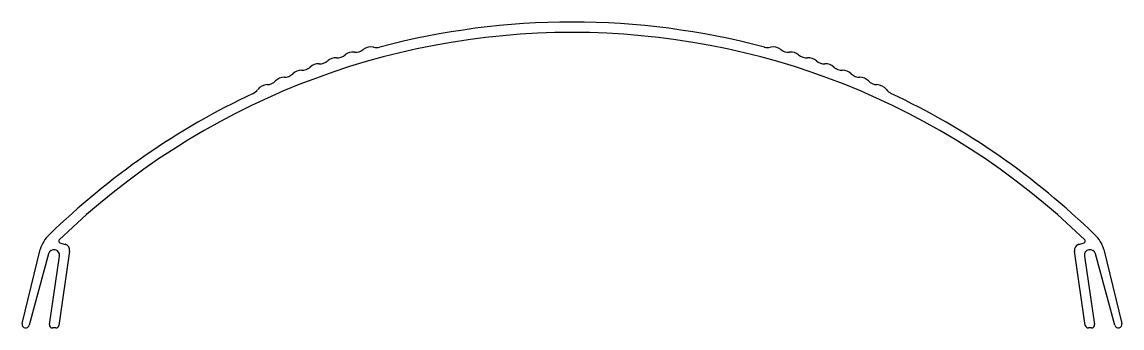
# Model space of a CAD drawing. Extents: x 137 to 317, y -4 to 46.
import ezdxf

# ---------------------------------------------------------------- set-up
doc = ezdxf.new("R2010")
doc.units = 0
doc.layers.get('0').update_dxf_attribs({"linetype": 'CONTINUOUS'})

msp = doc.modelspace()

# ---------------------------------------------------------------- linework, layer by layer
for p, q in [((137.4, -3.01), (140.37, 9.08)), ((143.59, 10.15), (144.45, 9.9)), ((310.35, 9.9), (311.21, 10.15)), ((314.42, 9.08), (317.4, -3.01)), ((141.73, 8.37), (138.56, -3.32)), ((141.89, -3.19), (143.53, 7.99)), ((145.17, 8.8), (143.38, -3.34)), ((311.41, -3.34), (309.63, 8.8)), ((311.26, 7.99), (312.91, -3.19)), ((316.24, -3.32), (313.06, 8.37)), ((142.89, -3.77), (142.38, -3.77)), ((312.41, -3.77), (311.91, -3.77))]:
    msp.add_line(p, q)
for centre, radius, start, end in [((227.4, -76.44), 122.67, 75.1305, 104.8695), ((227.4, -76.38), 120.91, 46.037, 133.963), ((191.97, 43.3), 2, 264.4204, 308.5582), ((194.47, 40.17), 2, 76.4302, 128.5582), ((195.4, 44.06), 2, 256.4302, 284.8695), ((259.39, 44.06), 2, 255.1305, 283.5698), ((260.33, 40.17), 2, 51.4418, 103.5698), ((262.82, 43.3), 2, 231.4418, 275.5796), ((186.08, 41.4), 2, 267.3042, 311.3564), ((188.73, 38.39), 2, 85.8701, 131.3564), ((189.01, 42.38), 2, 265.8701, 309.9508), ((191.58, 39.32), 2, 84.4204, 129.9508), ((263.21, 39.32), 2, 50.0492, 95.5796), ((265.78, 42.38), 2, 230.0492, 274.1299), ((266.07, 38.39), 2, 48.6436, 94.1299), ((268.71, 41.4), 2, 228.6436, 272.6958), ((183.09, 36.34), 2, 88.7236, 134.2099), ((183.18, 40.34), 2, 268.7236, 312.7758), ((185.9, 37.4), 2, 87.3042, 132.7758), ((268.9, 37.4), 2, 47.2242, 92.6958), ((271.62, 40.34), 2, 227.2242, 271.2764), ((271.7, 36.34), 2, 45.7901, 91.2764), ((177.45, 38), 2, 271.5218, 315.6596), ((180.31, 35.2), 2, 90.1292, 135.6596), ((180.3, 39.2), 2, 270.1292, 314.2099), ((274.49, 39.2), 2, 225.7901, 269.8708), ((274.48, 35.2), 2, 44.3404, 89.8708), ((277.35, 38), 2, 224.3404, 268.4782), ((227.4, -76.44), 122.67, 115.1878, 134.2232), ((174.34, 36.38), 2, 295.1878, 323.5345), ((177.56, 34), 2, 91.5218, 143.5345), ((277.24, 34), 2, 36.4655, 88.4782), ((280.46, 36.38), 2, 216.4655, 244.8122), ((227.4, -76.44), 122.67, 45.7768, 64.8122), ((145.2, 7.77), 5, 132.203, 164.7953), ((309.6, 7.77), 5, 15.2047, 47.797), ((142.62, 8.12), 0.92, 351.6358, 164.7953), ((143.67, 10.44), 0.3, 133.963, 254.2181), ((144.18, 8.94), 1, 351.6358, 74.2181), ((310.62, 8.94), 1, 105.7819, 188.3642), ((311.12, 10.44), 0.3, 285.7819, 46.037), ((312.17, 8.12), 0.92, 15.2047, 188.3642), ((137.98, -3.17), 0.6, 164.7953, 344.7953), ((142.38, -3.27), 0.5, 171.6358, 270), ((142.89, -3.27), 0.5, 270, 351.6358), ((311.91, -3.27), 0.5, 188.3642, 270), ((312.41, -3.27), 0.5, 270, 8.3642), ((316.82, -3.17), 0.6, 195.2047, 15.2047)]:
    msp.add_arc(centre, radius, start, end)

doc.saveas('drawing.dxf')
